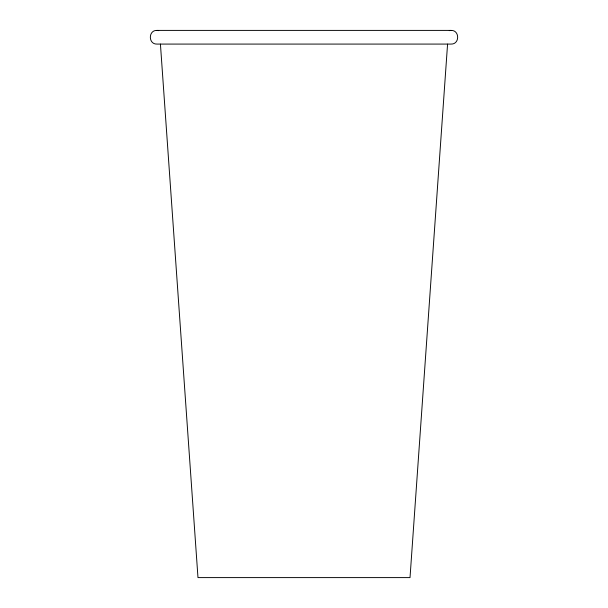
<?xml version="1.0" encoding="UTF-8"?>
<svg xmlns="http://www.w3.org/2000/svg" width="608" height="608" viewBox="0 0 608 608"><rect width="100%" height="100%" fill="white"/><g stroke="black" fill="none" stroke-linecap="round" stroke-linejoin="round"><path stroke-width="0.91" d="M447.572 44.11L410.02 577.6L197.98 577.6L160.428 44.11M156.94 30.4C148.154 30.066 148.154 44.414 156.94 44.08L451.06 44.08C459.846 44.414 459.846 30.066 451.06 30.4L156.94 30.4L158.711 30.636M449.289 30.636L451.06 30.4"/></g></svg>
